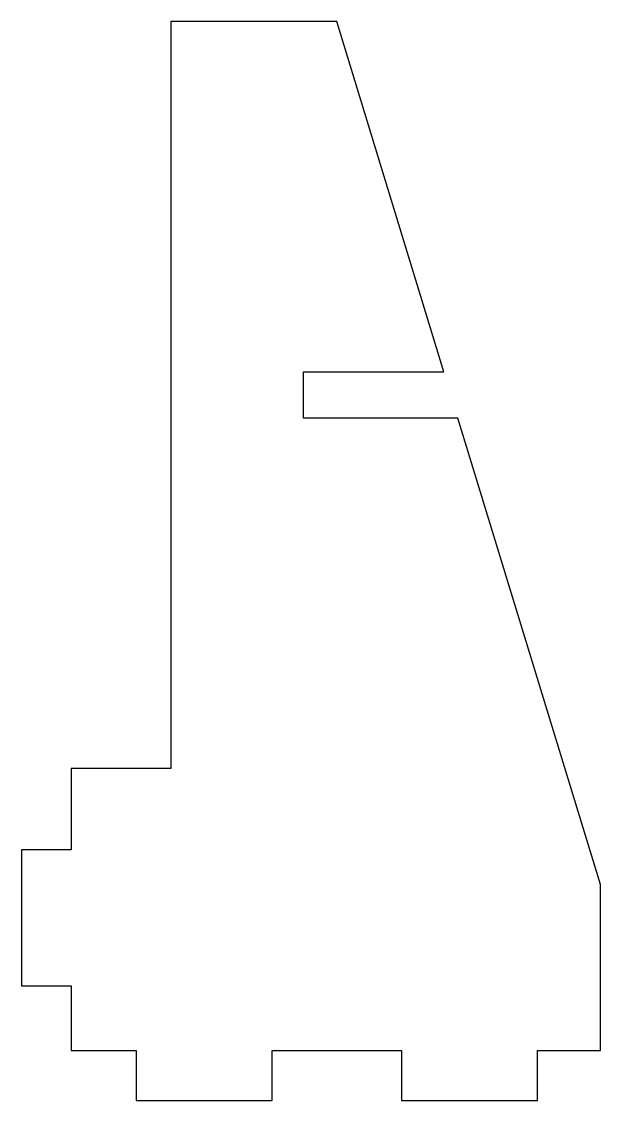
# Model space of a CAD drawing. Extents: x 0 to 34.9, y 0 to 65.
import ezdxf

# ---------------------------------------------------------------- set-up
doc = ezdxf.new("R2010")
doc.units = 0
doc.layers.add('Calque_1', color=7, linetype='CONTINUOUS')

msp = doc.modelspace()

# ---------------------------------------------------------------- linework, layer by layer
at = {"layer": 'Calque_1', "color": 7}
msp.add_lwpolyline([(8.99945, 65.000181), (8.99945, 20.000326), (2.999301, 20.000326), (2.999301, 15.099979), (0, 15.099979), (0, 6.899985), (2.999811, 6.899985), (2.999811, 3.000371), (6.89987, 3.000371), (6.89987, -0.000004), (15.099871, -0.000004), (15.099871, 3.000371), (22.899931, 3.000371), (22.899931, -0.000004), (31.099921, -0.000004), (31.099921, 3.000371), (34.899671, 3.000371), (34.899671, 13.000272), (26.307431, 41.10035), (16.99999, 41.10035), (16.99999, 43.900181), (25.45116, 43.900181), (18.999351, 65.000181)], close=True, dxfattribs=at)

doc.saveas('drawing.dxf')
